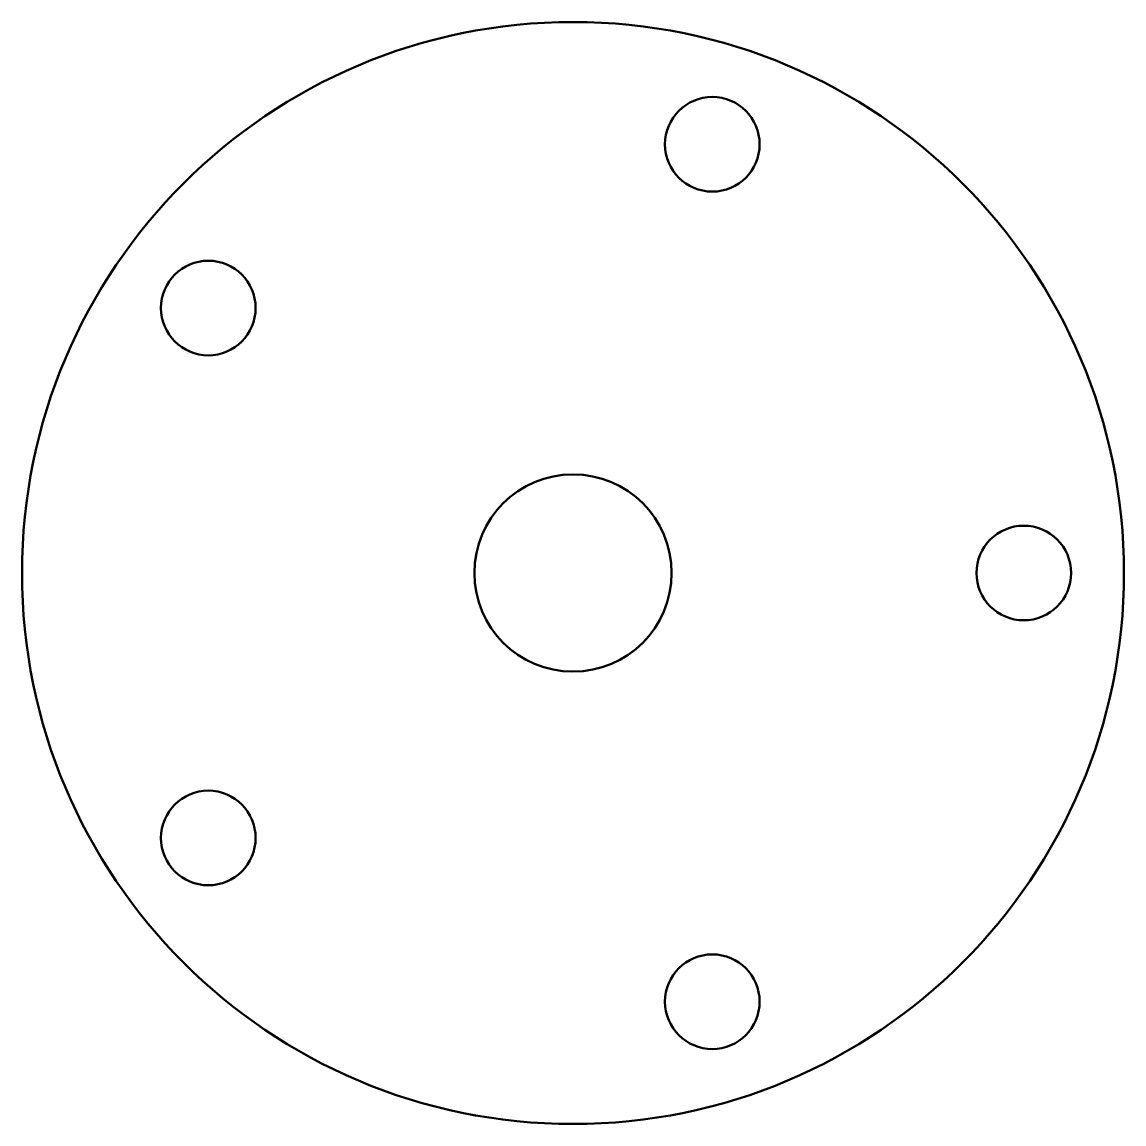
# Model space of a CAD drawing. Header units: inches. Extents: x -2.75 to 2.75, y 0 to 5.5.
import ezdxf

# ---------------------------------------------------------------- set-up
doc = ezdxf.new("R2010")
doc.units = ezdxf.units.IN
doc.header["$MEASUREMENT"] = 0
doc.layers.add('IV_EXTERIOR_PROFILES', color=7, linetype='Continuous', lineweight=50)
doc.layers.add('IV_INTERIOR_PROFILES', color=7, linetype='Continuous', lineweight=50)

msp = doc.modelspace()

# ---------------------------------------------------------------- linework, layer by layer
at = {"layer": 'IV_EXTERIOR_PROFILES'}
msp.add_circle((0, 2.75), 2.75, dxfattribs=at)
at = {"layer": 'IV_INTERIOR_PROFILES'}
for centre, radius in [((0.6953, 4.8899), 0.2362), ((-1.8203, 4.0725), 0.2362), ((0, 2.75), 0.4921), ((2.25, 2.75), 0.2362), ((-1.8203, 1.4275), 0.2362), ((0.6953, 0.6101), 0.2362)]:
    msp.add_circle(centre, radius, dxfattribs=at)

doc.saveas('drawing.dxf')
